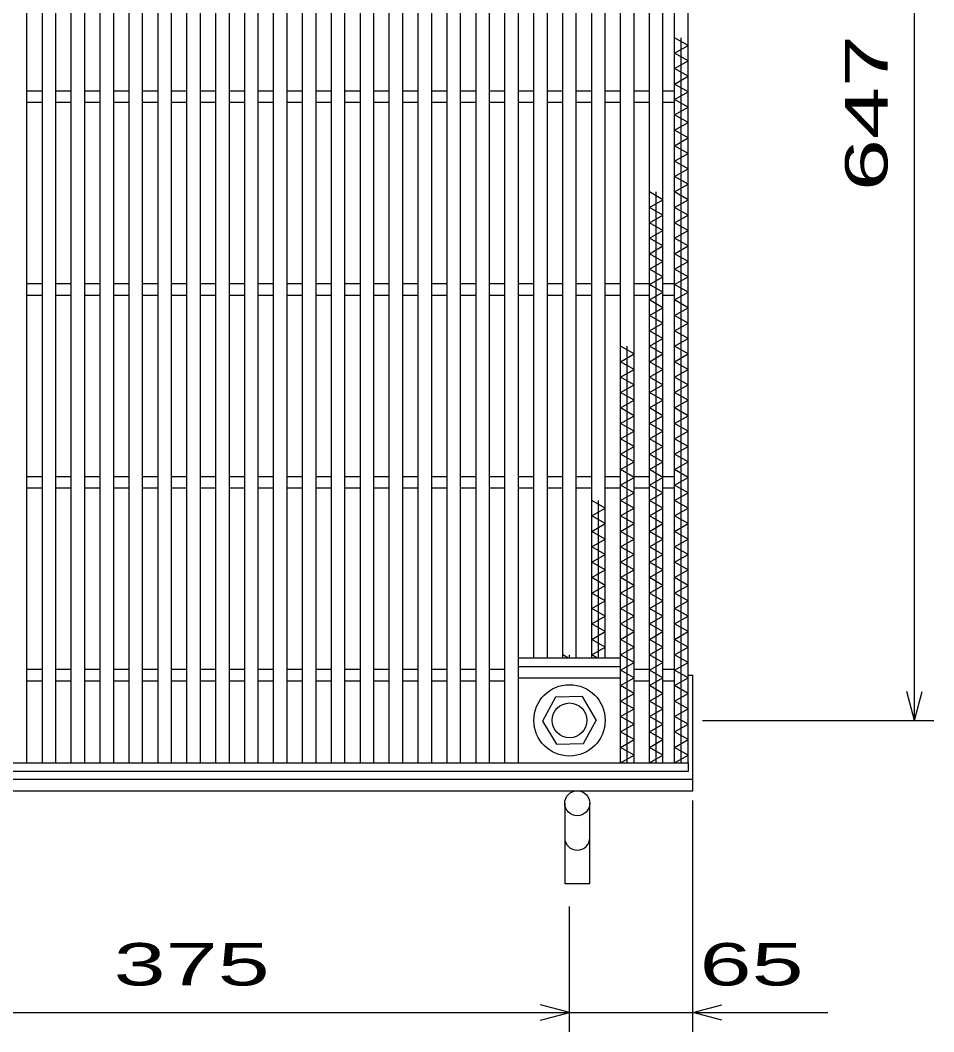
# Model space of a CAD drawing. Units: millimetres, scale not verified. Extents: x -1820 to 1731, y -1282 to 1054.
# Drawn here: x -694 to -220, y -336 to 189 of the extents above; entities that cross this region are included whole.
import ezdxf
from ezdxf.enums import TextEntityAlignment as Align

# ---------------------------------------------------------------- set-up
doc = ezdxf.new("R2010")
doc.units = ezdxf.units.MM
doc.header["$LTSCALE"] = 10
for name, color, linetype, lineweight in [('16', 3, 'Continuous', 25), ('19', 6, 'Continuous', 25), ('22', 2, 'Continuous', 25)]:
    doc.layers.add(name, color=color, linetype=linetype, lineweight=lineweight)
doc.styles.add('ベクトル', font='')
doc.styles.get('ベクトル').set_extended_font_data('ベクトル')

msp = doc.modelspace()

# ---------------------------------------------------------------- linework, layer by layer
at = {"layer": '16'}
for p, q in [((-690.5, -196.5), (-690.5, 494.5)), ((-682.5, -196.5), (-682.5, 494.5)), ((-675.5, -196.5), (-675.5, 494.5)), ((-667.5, -196.5), (-667.5, 494.5)), ((-660.5, -196.5), (-660.5, 494.5)), ((-652.5, -196.5), (-652.5, 494.5)), ((-645.5, -196.5), (-645.5, 494.5)), ((-637.5, -196.5), (-637.5, 494.5)), ((-630.5, -196.5), (-630.5, 494.5)), ((-622.5, -196.5), (-622.5, 494.5)), ((-615.5, -196.5), (-615.5, 494.5)), ((-607.5, -196.5), (-607.5, 494.5)), ((-600.5, -196.5), (-600.5, 494.5)), ((-592.5, -196.5), (-592.5, 494.5)), ((-585.5, -196.5), (-585.5, 494.5)), ((-577.5, -196.5), (-577.5, 494.5)), ((-570.5, -196.5), (-570.5, 494.5)), ((-562.5, -196.5), (-562.5, 494.5)), ((-555.5, -196.5), (-555.5, 494.5)), ((-547.5, -196.5), (-547.5, 494.5)), ((-540.5, -196.5), (-540.5, 494.5)), ((-532.5, -196.5), (-532.5, 494.5)), ((-525.5, -196.5), (-525.5, 494.5)), ((-517.5, -196.5), (-517.5, 494.5)), ((-510.5, -196.5), (-510.5, 494.5)), ((-502.5, -196.5), (-502.5, 494.5)), ((-495.5, -196.5), (-495.5, 494.5)), ((-487.5, -196.5), (-487.5, 494.5)), ((-480.5, -196.5), (-480.5, 494.5)), ((-472.5, -196.5), (-472.5, 494.5)), ((-465.5, -196.5), (-465.5, 494.5)), ((-457.5, -196.5), (-457.5, 494.5)), ((-450.5, -196.5), (-450.5, 494.5)), ((-442.5, -196.5), (-442.5, 494.5)), ((-435.5, -196.5), (-435.5, 494.5)), ((-382.5, -196.5), (-382.5, 494.5)), ((-375.5, -196.5), (-375.5, 494.5)), ((-367.5, -196.5), (-367.5, 494.5)), ((-360.5, -196.5), (-360.5, 494.5)), ((-354.5, -196.5), (-354.5, 494.5)), ((-347.5, -196.5), (-347.5, 494.5)), ((-427.5, -142), (-427.5, 440)), ((-420.5, -142), (-420.5, 440)), ((-412.5, -142), (-412.5, 440)), ((-405.5, -142), (-405.5, 440)), ((-397.5, -142), (-397.5, 440)), ((-390.5, -142), (-390.5, 440)), ((-347.5, 175.5), (-354.5, 179.5)), ((-351, -196.5), (-351, 179.5)), ((-354.5, 171.5), (-347.5, 175.5)), ((-347.5, 167.5), (-354.5, 171.5)), ((-354.5, 163.5), (-347.5, 167.5)), ((-347.5, 159.5), (-354.5, 163.5)), ((-354.5, 155.5), (-347.5, 159.5)), ((-347.5, 151.5), (-354.5, 155.5)), ((-690.5, 152), (-682.5, 152)), ((-675.5, 152), (-667.5, 152)), ((-660.5, 152), (-652.5, 152)), ((-645.5, 152), (-637.5, 152)), ((-630.5, 152), (-622.5, 152)), ((-615.5, 152), (-607.5, 152)), ((-600.5, 152), (-592.5, 152)), ((-585.5, 152), (-577.5, 152)), ((-570.5, 152), (-562.5, 152)), ((-555.5, 152), (-547.5, 152)), ((-540.5, 152), (-532.5, 152)), ((-525.5, 152), (-517.5, 152)), ((-510.5, 152), (-502.5, 152)), ((-495.5, 152), (-487.5, 152)), ((-480.5, 152), (-472.5, 152)), ((-465.5, 152), (-457.5, 152)), ((-450.5, 152), (-442.5, 152)), ((-435.5, 152), (-427.5, 152)), ((-420.5, 152), (-412.5, 152)), ((-405.5, 152), (-397.5, 152)), ((-390.5, 152), (-382.5, 152)), ((-375.5, 152), (-367.5, 152)), ((-360.5, 152), (-354.5, 152)), ((-354.5, 147.5), (-347.5, 151.5)), ((-347.5, 143.5), (-354.5, 147.5)), ((-690.5, 146), (-682.5, 146)), ((-675.5, 146), (-667.5, 146)), ((-660.5, 146), (-652.5, 146)), ((-645.5, 146), (-637.5, 146)), ((-630.5, 146), (-622.5, 146)), ((-615.5, 146), (-607.5, 146)), ((-600.5, 146), (-592.5, 146)), ((-585.5, 146), (-577.5, 146)), ((-570.5, 146), (-562.5, 146)), ((-555.5, 146), (-547.5, 146)), ((-540.5, 146), (-532.5, 146)), ((-525.5, 146), (-517.5, 146)), ((-510.5, 146), (-502.5, 146)), ((-495.5, 146), (-487.5, 146)), ((-480.5, 146), (-472.5, 146)), ((-465.5, 146), (-457.5, 146)), ((-450.5, 146), (-442.5, 146)), ((-435.5, 146), (-427.5, 146)), ((-420.5, 146), (-412.5, 146)), ((-405.5, 146), (-397.5, 146)), ((-390.5, 146), (-382.5, 146)), ((-375.5, 146), (-367.5, 146)), ((-360.5, 146), (-354.5, 146)), ((-354.5, 139.5), (-347.5, 143.5)), ((-347.5, 135.5), (-354.5, 139.5)), ((-354.5, 131.5), (-347.5, 135.5)), ((-347.5, 127.5), (-354.5, 131.5)), ((-354.5, 123.5), (-347.5, 127.5)), ((-347.5, 119.5), (-354.5, 123.5)), ((-354.5, 115.5), (-347.5, 119.5)), ((-347.5, 111.5), (-354.5, 115.5)), ((-354.5, 107.5), (-347.5, 111.5)), ((-347.5, 103.5), (-354.5, 107.5)), ((-354.5, 99.5), (-347.5, 103.5)), ((-360.5, 95.5), (-367.5, 99.5)), ((-367.5, 91.5), (-360.5, 95.5)), ((-364, -196.5), (-364, 99.5)), ((-347.5, 95.5), (-354.5, 99.5)), ((-354.5, 91.5), (-347.5, 95.5)), ((-360.5, 87.5), (-367.5, 91.5)), ((-347.5, 87.5), (-354.5, 91.5)), ((-367.5, 83.5), (-360.5, 87.5)), ((-354.5, 83.5), (-347.5, 87.5)), ((-360.5, 79.5), (-367.5, 83.5)), ((-367.5, 75.5), (-360.5, 79.5)), ((-347.5, 79.5), (-354.5, 83.5)), ((-354.5, 75.5), (-347.5, 79.5)), ((-360.5, 71.5), (-367.5, 75.5)), ((-347.5, 71.5), (-354.5, 75.5)), ((-367.5, 67.5), (-360.5, 71.5)), ((-354.5, 67.5), (-347.5, 71.5)), ((-360.5, 63.5), (-367.5, 67.5)), ((-367.5, 59.5), (-360.5, 63.5)), ((-347.5, 63.5), (-354.5, 67.5)), ((-354.5, 59.5), (-347.5, 63.5)), ((-360.5, 55.5), (-367.5, 59.5)), ((-347.5, 55.5), (-354.5, 59.5)), ((-367.5, 51.5), (-360.5, 55.5)), ((-354.5, 51.5), (-347.5, 55.5)), ((-690.5, 52), (-682.5, 52)), ((-675.5, 52), (-667.5, 52)), ((-660.5, 52), (-652.5, 52)), ((-645.5, 52), (-637.5, 52)), ((-630.5, 52), (-622.5, 52)), ((-615.5, 52), (-607.5, 52)), ((-600.5, 52), (-592.5, 52)), ((-585.5, 52), (-577.5, 52)), ((-570.5, 52), (-562.5, 52)), ((-555.5, 52), (-547.5, 52)), ((-540.5, 52), (-532.5, 52)), ((-525.5, 52), (-517.5, 52)), ((-510.5, 52), (-502.5, 52)), ((-495.5, 52), (-487.5, 52)), ((-480.5, 52), (-472.5, 52)), ((-465.5, 52), (-457.5, 52)), ((-450.5, 52), (-442.5, 52)), ((-435.5, 52), (-427.5, 52)), ((-420.5, 52), (-412.5, 52)), ((-405.5, 52), (-397.5, 52)), ((-390.5, 52), (-382.5, 52)), ((-375.5, 52), (-367.5, 52)), ((-360.5, 47.5), (-367.5, 51.5)), ((-367.5, 43.5), (-360.5, 47.5)), ((-360.5, 52), (-354.5, 52)), ((-347.5, 47.5), (-354.5, 51.5)), ((-354.5, 43.5), (-347.5, 47.5)), ((-690.5, 46), (-682.5, 46)), ((-675.5, 46), (-667.5, 46)), ((-660.5, 46), (-652.5, 46)), ((-645.5, 46), (-637.5, 46)), ((-630.5, 46), (-622.5, 46)), ((-615.5, 46), (-607.5, 46)), ((-600.5, 46), (-592.5, 46)), ((-585.5, 46), (-577.5, 46)), ((-570.5, 46), (-562.5, 46)), ((-555.5, 46), (-547.5, 46)), ((-540.5, 46), (-532.5, 46)), ((-525.5, 46), (-517.5, 46)), ((-510.5, 46), (-502.5, 46)), ((-495.5, 46), (-487.5, 46)), ((-480.5, 46), (-472.5, 46)), ((-465.5, 46), (-457.5, 46)), ((-450.5, 46), (-442.5, 46)), ((-435.5, 46), (-427.5, 46)), ((-420.5, 46), (-412.5, 46)), ((-405.5, 46), (-397.5, 46)), ((-390.5, 46), (-382.5, 46)), ((-375.5, 46), (-367.5, 46)), ((-360.5, 39.5), (-367.5, 43.5)), ((-360.5, 46), (-354.5, 46)), ((-347.5, 39.5), (-354.5, 43.5)), ((-367.5, 35.5), (-360.5, 39.5)), ((-354.5, 35.5), (-347.5, 39.5)), ((-360.5, 31.5), (-367.5, 35.5)), ((-367.5, 27.5), (-360.5, 31.5)), ((-347.5, 31.5), (-354.5, 35.5)), ((-354.5, 27.5), (-347.5, 31.5)), ((-360.5, 23.5), (-367.5, 27.5)), ((-347.5, 23.5), (-354.5, 27.5)), ((-367.5, 19.5), (-360.5, 23.5)), ((-354.5, 19.5), (-347.5, 23.5)), ((-375.5, 15.5), (-382.5, 19.5)), ((-379, -196.5), (-379, 19.5)), ((-360.5, 15.5), (-367.5, 19.5)), ((-347.5, 15.5), (-354.5, 19.5)), ((-382.5, 11.5), (-375.5, 15.5)), ((-375.5, 7.5), (-382.5, 11.5)), ((-367.5, 11.5), (-360.5, 15.5)), ((-360.5, 7.5), (-367.5, 11.5)), ((-354.5, 11.5), (-347.5, 15.5)), ((-347.5, 7.5), (-354.5, 11.5)), ((-382.5, 3.5), (-375.5, 7.5)), ((-367.5, 3.5), (-360.5, 7.5)), ((-354.5, 3.5), (-347.5, 7.5)), ((-375.5, -0.5), (-382.5, 3.5)), ((-360.5, -0.5), (-367.5, 3.5)), ((-347.5, -0.5), (-354.5, 3.5)), ((-382.5, -4.5), (-375.5, -0.5)), ((-375.5, -8.5), (-382.5, -4.5)), ((-367.5, -4.5), (-360.5, -0.5)), ((-360.5, -8.5), (-367.5, -4.5)), ((-354.5, -4.5), (-347.5, -0.5)), ((-347.5, -8.5), (-354.5, -4.5)), ((-382.5, -12.5), (-375.5, -8.5)), ((-367.5, -12.5), (-360.5, -8.5)), ((-354.5, -12.5), (-347.5, -8.5)), ((-375.5, -16.5), (-382.5, -12.5)), ((-360.5, -16.5), (-367.5, -12.5)), ((-347.5, -16.5), (-354.5, -12.5)), ((-382.5, -20.5), (-375.5, -16.5)), ((-375.5, -24.5), (-382.5, -20.5)), ((-367.5, -20.5), (-360.5, -16.5)), ((-360.5, -24.5), (-367.5, -20.5)), ((-354.5, -20.5), (-347.5, -16.5)), ((-347.5, -24.5), (-354.5, -20.5)), ((-382.5, -28.5), (-375.5, -24.5)), ((-367.5, -28.5), (-360.5, -24.5)), ((-354.5, -28.5), (-347.5, -24.5)), ((-375.5, -32.5), (-382.5, -28.5)), ((-360.5, -32.5), (-367.5, -28.5)), ((-347.5, -32.5), (-354.5, -28.5)), ((-382.5, -36.5), (-375.5, -32.5)), ((-375.5, -40.5), (-382.5, -36.5)), ((-367.5, -36.5), (-360.5, -32.5)), ((-360.5, -40.5), (-367.5, -36.5)), ((-354.5, -36.5), (-347.5, -32.5)), ((-347.5, -40.5), (-354.5, -36.5)), ((-382.5, -44.5), (-375.5, -40.5)), ((-367.5, -44.5), (-360.5, -40.5)), ((-354.5, -44.5), (-347.5, -40.5)), ((-375.5, -48.5), (-382.5, -44.5)), ((-360.5, -48.5), (-367.5, -44.5)), ((-347.5, -48.5), (-354.5, -44.5)), ((-690.5, -48), (-682.5, -48)), ((-675.5, -48), (-667.5, -48)), ((-660.5, -48), (-652.5, -48)), ((-645.5, -48), (-637.5, -48)), ((-630.5, -48), (-622.5, -48)), ((-615.5, -48), (-607.5, -48)), ((-600.5, -48), (-592.5, -48)), ((-585.5, -48), (-577.5, -48)), ((-570.5, -48), (-562.5, -48)), ((-555.5, -48), (-547.5, -48)), ((-540.5, -48), (-532.5, -48)), ((-525.5, -48), (-517.5, -48)), ((-510.5, -48), (-502.5, -48)), ((-495.5, -48), (-487.5, -48)), ((-480.5, -48), (-472.5, -48)), ((-465.5, -48), (-457.5, -48)), ((-450.5, -48), (-442.5, -48)), ((-435.5, -48), (-427.5, -48)), ((-420.5, -48), (-412.5, -48)), ((-405.5, -48), (-397.5, -48)), ((-390.5, -48), (-382.5, -48)), ((-382.5, -52.5), (-375.5, -48.5)), ((-375.5, -48), (-367.5, -48)), ((-367.5, -52.5), (-360.5, -48.5)), ((-360.5, -48), (-354.5, -48)), ((-354.5, -52.5), (-347.5, -48.5)), ((-690.5, -54), (-682.5, -54)), ((-675.5, -54), (-667.5, -54)), ((-660.5, -54), (-652.5, -54)), ((-645.5, -54), (-637.5, -54)), ((-630.5, -54), (-622.5, -54)), ((-615.5, -54), (-607.5, -54)), ((-600.5, -54), (-592.5, -54)), ((-585.5, -54), (-577.5, -54)), ((-570.5, -54), (-562.5, -54)), ((-555.5, -54), (-547.5, -54)), ((-540.5, -54), (-532.5, -54)), ((-525.5, -54), (-517.5, -54)), ((-510.5, -54), (-502.5, -54)), ((-495.5, -54), (-487.5, -54)), ((-480.5, -54), (-472.5, -54)), ((-465.5, -54), (-457.5, -54)), ((-450.5, -54), (-442.5, -54)), ((-435.5, -54), (-427.5, -54)), ((-420.5, -54), (-412.5, -54)), ((-405.5, -54), (-397.5, -54)), ((-390.5, -54), (-382.5, -54)), ((-375.5, -56.5), (-382.5, -52.5)), ((-382.5, -60.5), (-375.5, -56.5)), ((-375.5, -54), (-367.5, -54)), ((-360.5, -56.5), (-367.5, -52.5)), ((-367.5, -60.5), (-360.5, -56.5)), ((-360.5, -54), (-354.5, -54)), ((-347.5, -56.5), (-354.5, -52.5)), ((-354.5, -60.5), (-347.5, -56.5)), ((-390.5, -64.5), (-397.5, -60.5)), ((-394, -142), (-394, -60.5)), ((-375.5, -64.5), (-382.5, -60.5)), ((-360.5, -64.5), (-367.5, -60.5)), ((-347.5, -64.5), (-354.5, -60.5)), ((-397.5, -68.5), (-390.5, -64.5)), ((-382.5, -68.5), (-375.5, -64.5)), ((-367.5, -68.5), (-360.5, -64.5)), ((-354.5, -68.5), (-347.5, -64.5)), ((-390.5, -72.5), (-397.5, -68.5)), ((-397.5, -76.5), (-390.5, -72.5)), ((-375.5, -72.5), (-382.5, -68.5)), ((-382.5, -76.5), (-375.5, -72.5)), ((-360.5, -72.5), (-367.5, -68.5)), ((-367.5, -76.5), (-360.5, -72.5)), ((-347.5, -72.5), (-354.5, -68.5)), ((-354.5, -76.5), (-347.5, -72.5)), ((-390.5, -80.5), (-397.5, -76.5)), ((-375.5, -80.5), (-382.5, -76.5)), ((-360.5, -80.5), (-367.5, -76.5)), ((-347.5, -80.5), (-354.5, -76.5)), ((-397.5, -84.5), (-390.5, -80.5)), ((-382.5, -84.5), (-375.5, -80.5)), ((-367.5, -84.5), (-360.5, -80.5)), ((-354.5, -84.5), (-347.5, -80.5)), ((-390.5, -88.5), (-397.5, -84.5)), ((-397.5, -92.5), (-390.5, -88.5)), ((-375.5, -88.5), (-382.5, -84.5)), ((-382.5, -92.5), (-375.5, -88.5)), ((-360.5, -88.5), (-367.5, -84.5)), ((-367.5, -92.5), (-360.5, -88.5)), ((-347.5, -88.5), (-354.5, -84.5)), ((-354.5, -92.5), (-347.5, -88.5)), ((-390.5, -96.5), (-397.5, -92.5)), ((-375.5, -96.5), (-382.5, -92.5)), ((-360.5, -96.5), (-367.5, -92.5)), ((-347.5, -96.5), (-354.5, -92.5)), ((-397.5, -100.5), (-390.5, -96.5)), ((-382.5, -100.5), (-375.5, -96.5)), ((-367.5, -100.5), (-360.5, -96.5)), ((-354.5, -100.5), (-347.5, -96.5)), ((-390.5, -104.5), (-397.5, -100.5)), ((-397.5, -108.5), (-390.5, -104.5)), ((-375.5, -104.5), (-382.5, -100.5)), ((-382.5, -108.5), (-375.5, -104.5)), ((-360.5, -104.5), (-367.5, -100.5)), ((-367.5, -108.5), (-360.5, -104.5)), ((-347.5, -104.5), (-354.5, -100.5)), ((-354.5, -108.5), (-347.5, -104.5)), ((-390.5, -112.5), (-397.5, -108.5)), ((-375.5, -112.5), (-382.5, -108.5)), ((-360.5, -112.5), (-367.5, -108.5)), ((-347.5, -112.5), (-354.5, -108.5)), ((-397.5, -116.5), (-390.5, -112.5)), ((-382.5, -116.5), (-375.5, -112.5)), ((-367.5, -116.5), (-360.5, -112.5)), ((-354.5, -116.5), (-347.5, -112.5)), ((-390.5, -120.5), (-397.5, -116.5)), ((-397.5, -124.5), (-390.5, -120.5)), ((-375.5, -120.5), (-382.5, -116.5)), ((-382.5, -124.5), (-375.5, -120.5)), ((-360.5, -120.5), (-367.5, -116.5)), ((-367.5, -124.5), (-360.5, -120.5)), ((-347.5, -120.5), (-354.5, -116.5)), ((-354.5, -124.5), (-347.5, -120.5)), ((-390.5, -128.5), (-397.5, -124.5)), ((-375.5, -128.5), (-382.5, -124.5)), ((-360.5, -128.5), (-367.5, -124.5)), ((-347.5, -128.5), (-354.5, -124.5)), ((-397.5, -132.5), (-390.5, -128.5)), ((-382.5, -132.5), (-375.5, -128.5)), ((-367.5, -132.5), (-360.5, -128.5)), ((-354.5, -132.5), (-347.5, -128.5)), ((-390.5, -136.5), (-397.5, -132.5)), ((-375.5, -136.5), (-382.5, -132.5)), ((-360.5, -136.5), (-367.5, -132.5)), ((-347.5, -136.5), (-354.5, -132.5)), ((-409.87, -142), (-412.5, -140.5)), ((-409, -142), (-409, -140.5)), ((-397.5, -140.5), (-390.5, -136.5)), ((-394.87, -142), (-397.5, -140.5)), ((-382.5, -140.5), (-375.5, -136.5)), ((-375.5, -144.5), (-382.5, -140.5)), ((-367.5, -140.5), (-360.5, -136.5)), ((-360.5, -144.5), (-367.5, -140.5)), ((-354.5, -140.5), (-347.5, -136.5)), ((-347.5, -144.5), (-354.5, -140.5)), ((-435.5, -142), (-382.5, -142)), ((-435.5, -146.5), (-435.5, -142)), ((-435.5, -146.5), (-382.5, -146.5)), ((-382.5, -146.5), (-382.5, -142)), ((-382.5, -148.5), (-375.5, -144.5)), ((-367.5, -148.5), (-360.5, -144.5)), ((-354.5, -148.5), (-347.5, -144.5)), ((-690.5, -148), (-682.5, -148)), ((-675.5, -148), (-667.5, -148)), ((-660.5, -148), (-652.5, -148)), ((-645.5, -148), (-637.5, -148)), ((-630.5, -148), (-622.5, -148)), ((-615.5, -148), (-607.5, -148)), ((-600.5, -148), (-592.5, -148)), ((-585.5, -148), (-577.5, -148)), ((-570.5, -148), (-562.5, -148)), ((-555.5, -148), (-547.5, -148)), ((-540.5, -148), (-532.5, -148)), ((-525.5, -148), (-517.5, -148)), ((-510.5, -148), (-502.5, -148)), ((-495.5, -148), (-487.5, -148)), ((-480.5, -148), (-472.5, -148)), ((-465.5, -148), (-457.5, -148)), ((-450.5, -148), (-442.5, -148)), ((-375.5, -152.5), (-382.5, -148.5)), ((-375.5, -148), (-367.5, -148)), ((-360.5, -152.5), (-367.5, -148.5)), ((-360.5, -148), (-354.5, -148)), ((-347.5, -152.5), (-354.5, -148.5)), ((-690.5, -154), (-682.5, -154)), ((-675.5, -154), (-667.5, -154)), ((-660.5, -154), (-652.5, -154)), ((-645.5, -154), (-637.5, -154)), ((-630.5, -154), (-622.5, -154)), ((-615.5, -154), (-607.5, -154)), ((-600.5, -154), (-592.5, -154)), ((-585.5, -154), (-577.5, -154)), ((-570.5, -154), (-562.5, -154)), ((-555.5, -154), (-547.5, -154)), ((-540.5, -154), (-532.5, -154)), ((-525.5, -154), (-517.5, -154)), ((-510.5, -154), (-502.5, -154)), ((-495.5, -154), (-487.5, -154)), ((-480.5, -154), (-472.5, -154)), ((-465.5, -154), (-457.5, -154)), ((-450.5, -154), (-442.5, -154)), ((-435.5, -152.5), (-382.5, -152.5)), ((-382.5, -156.5), (-375.5, -152.5)), ((-375.5, -160.5), (-382.5, -156.5)), ((-375.5, -154), (-367.5, -154)), ((-367.5, -156.5), (-360.5, -152.5)), ((-360.5, -160.5), (-367.5, -156.5)), ((-360.5, -154), (-354.5, -154)), ((-354.5, -156.5), (-347.5, -152.5)), ((-347.5, -160.5), (-354.5, -156.5)), ((-416.29, -162.55), (-423, -174.84)), ((-402.3, -162.21), (-416.29, -162.55)), ((-395, -174.5), (-402.3, -162.21)), ((-382.5, -164.5), (-375.5, -160.5)), ((-367.5, -164.5), (-360.5, -160.5)), ((-354.5, -164.5), (-347.5, -160.5)), ((-375.5, -168.5), (-382.5, -164.5)), ((-360.5, -168.5), (-367.5, -164.5)), ((-347.5, -168.5), (-354.5, -164.5)), ((-382.5, -172.5), (-375.5, -168.5)), ((-375.5, -176.5), (-382.5, -172.5)), ((-367.5, -172.5), (-360.5, -168.5)), ((-360.5, -176.5), (-367.5, -172.5)), ((-354.5, -172.5), (-347.5, -168.5)), ((-347.5, -176.5), (-354.5, -172.5)), ((-423, -174.84), (-415.7, -186.79)), ((-401.71, -186.45), (-395, -174.16)), ((-382.5, -180.5), (-375.5, -176.5)), ((-367.5, -180.5), (-360.5, -176.5)), ((-354.5, -180.5), (-347.5, -176.5)), ((-375.5, -184.5), (-382.5, -180.5)), ((-360.5, -184.5), (-367.5, -180.5)), ((-347.5, -184.5), (-354.5, -180.5)), ((-415.7, -186.79), (-401.71, -186.45)), ((-382.5, -188.5), (-375.5, -184.5)), ((-375.5, -192.5), (-382.5, -188.5)), ((-367.5, -188.5), (-360.5, -184.5)), ((-360.5, -192.5), (-367.5, -188.5)), ((-354.5, -188.5), (-347.5, -184.5)), ((-347.5, -192.5), (-354.5, -188.5)), ((-382.5, -196.5), (-375.5, -192.5)), ((-367.5, -196.5), (-360.5, -192.5)), ((-354.5, -196.5), (-347.5, -192.5)), ((-847.5, -196.5), (-347.5, -196.5)), ((-697.5, -196.5), (-690.5, -196.5)), ((-682.5, -196.5), (-675.5, -196.5)), ((-667.5, -196.5), (-660.5, -196.5)), ((-652.5, -196.5), (-645.5, -196.5)), ((-637.5, -196.5), (-630.5, -196.5)), ((-622.5, -196.5), (-615.5, -196.5)), ((-607.5, -196.5), (-600.5, -196.5)), ((-592.5, -196.5), (-585.5, -196.5)), ((-577.5, -196.5), (-570.5, -196.5)), ((-562.5, -196.5), (-555.5, -196.5)), ((-547.5, -196.5), (-540.5, -196.5)), ((-532.5, -196.5), (-525.5, -196.5)), ((-517.5, -196.5), (-510.5, -196.5)), ((-502.5, -196.5), (-495.5, -196.5)), ((-487.5, -196.5), (-480.5, -196.5)), ((-472.5, -196.5), (-465.5, -196.5)), ((-457.5, -196.5), (-450.5, -196.5)), ((-442.5, -196.5), (-435.5, -196.5)), ((-427.5, -196.5), (-420.5, -196.5)), ((-412.5, -196.5), (-405.5, -196.5)), ((-397.5, -196.5), (-390.5, -196.5)), ((-382.5, -196.5), (-375.5, -196.5)), ((-367.5, -196.5), (-360.5, -196.5)), ((-354.5, -196.5), (-347.5, -196.5)), ((-347.5, -196.5), (-347.5, -201)), ((-347.5, -201), (-847.5, -201))]:
    msp.add_line(p, q, dxfattribs=at)
for radius in [18.5, 9]:
    msp.add_circle((-409, -174.5), radius, dxfattribs=at)
at = {"layer": '19'}
for p, q in [((-347.5, -151), (-345, -151)), ((-345, -211), (-345, -151)), ((-1355, -205), (-345, -205)), ((-1355, -211), (-345, -211)), ((-411.5, -217.5), (-411.5, -259.12)), ((-398.5, -259.12), (-398.5, -217.5)), ((-411.5, -259.12), (-398.5, -259.12))]:
    msp.add_line(p, q, dxfattribs=at)
msp.add_circle((-405, -217.5), 6.5, dxfattribs=at)
msp.add_arc((-405, -235.34), 6.5, 180, 0, dxfattribs=at)
at = {"layer": '22', "color": 4}
for p, q in [((-230, -174.5), (-230, 472.5)), ((-230, -174.5), (-234, -159.5)), ((-230, -174.5), (-226, -159.5)), ((-340, -174.5), (-220, -174.5)), ((-345, -336), (-345, -216)), ((-409, -336), (-409, -271)), ((-409, -326), (-424, -322)), ((-345, -326), (-330, -322)), ((-784, -326), (-409, -326)), ((-424, -330), (-409, -326)), ((-409, -326), (-345, -326)), ((-330, -330), (-345, -326)), ((-345, -326), (-275, -326))]:
    msp.add_line(p, q, dxfattribs=at)

# ---------------------------------------------------------------- texts
at = {"layer": '22', "style": 'ベクトル', "width": 1.65}
msp.add_text(' 647 ', height=21.99, rotation=90, dxfattribs=at).set_placement((-255, 86.5), align=Align.MIDDLE_LEFT)
for s, p in [(' 375 ', (-659, -301)), (' 65 ', (-355, -301))]:
    msp.add_text(s, height=21.99, dxfattribs=at).set_placement(p, align=Align.MIDDLE_LEFT)

doc.saveas('drawing.dxf')
